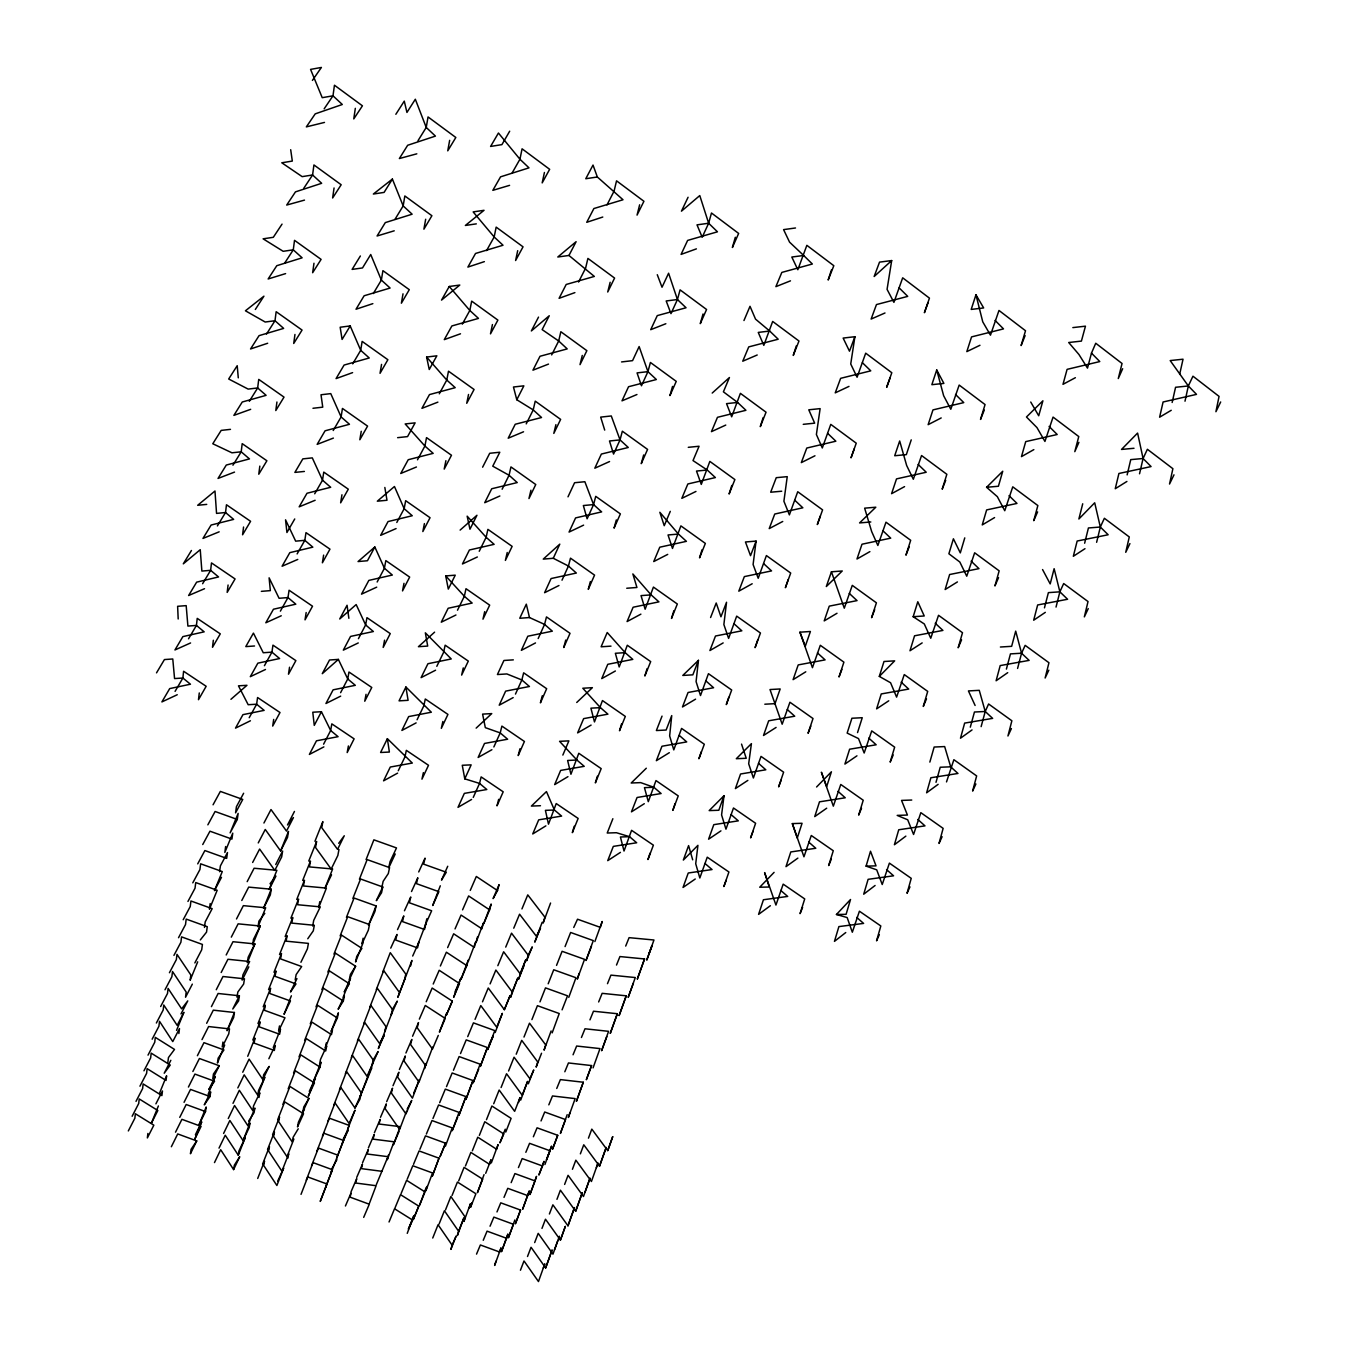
<?xml version="1.0" encoding="UTF-8"?>
<svg xmlns="http://www.w3.org/2000/svg" width="1349" height="1349" viewBox="0 0 1349 1349"><rect width="100%" height="100%" fill="white"/><g stroke="black" fill="none" stroke-linecap="round" stroke-linejoin="round"><path stroke-width="1.5" d="M698.445 660.352L692.846 674.837L682.796 675.444L698.445 660.352L696.084 681.599L700.502 695.544L708.444 673.691L731.681 690.014L726.302 704.6L728.78 697.281M147.884 1133.464L147.361 1137.932L153.837 1125.184L135.355 1113.734L134.866 1118.22L128.324 1130.934M199.281 692.948L198.488 699.693L206.161 686.287L183.599 671.262L182.874 678.024L175.083 691.362M213.344 640.252L212.501 647.301L220.275 633.861L197.224 618.365L196.431 625.43L188.523 638.802M167.866 1062.371L168.456 1057.549L174.51 1049.421L155.304 1037.364L154.747 1042.221L148.019 1055.137M228.082 585.011L227.172 592.396L235.063 578.94L211.489 562.921L210.629 570.323L202.62 583.729M178.861 1033.519L179.484 1028.596L172.773 1041.597L159.502 1021.311L158.929 1026.252L152.15 1039.202M243.562 527.021L242.584 534.777L250.577 521.304L226.463 504.762L225.536 512.519L217.408 525.925M756.081 541.101L750.533 555.67L745.457 541.978L756.081 541.101L753.096 564.506L758.205 578.266L766.401 555.569L790.699 573.055L785.388 587.709L788.204 579.632M724.025 795.691L718.815 810.26L709.186 810.597L724.025 795.691L721.58 814.931L725.964 829.18L733.485 808L755.609 823.278L750.6 837.898L753.046 831.321M259.834 466.096L258.772 474.224L266.883 460.768L242.196 443.652L241.201 451.797L232.955 465.203M204.475 927.438L205.2 921.907L212.164 908.653L190.934 900.997L190.243 906.545L183.194 919.748M210.174 903.577L209.432 909.209L217.172 890.289L195.74 882.566L195.032 888.215L187.949 901.452M276.933 402.002L275.803 410.551L284.015 397.112L258.738 379.389L257.659 387.956L249.295 401.344M219.6 871.724L220.393 865.889L227.475 852.551L226.666 858.386L204.879 850.561L197.713 863.866M294.959 334.468L293.728 343.472L302.058 330.067L276.157 311.703L274.994 320.725L266.512 334.063M225.637 846.531L224.828 852.467L232.753 833.159L231.927 839.095L209.955 831.203L202.738 844.541M313.98 263.24L312.648 272.717L321.096 259.379L294.52 240.341L293.273 249.835L284.673 263.106M237.289 819.45L238.149 813.396L230.139 832.856L237.289 819.45L215.098 811.491L207.847 824.846M334.063 187.966L332.63 197.983L341.179 184.746L313.929 164.949L312.58 174.982L303.862 188.152M205.503 1111.576L206.178 1106.989L199.146 1124.493L205.503 1111.576L186.196 1104.511L179.754 1117.377M210.006 1096.535L210.68 1091.881L204.289 1104.848L210.006 1096.535L190.529 1089.419L184.054 1102.335M355.327 108.325L353.775 118.914L362.426 105.812L334.451 85.223L332.984 95.813L324.148 108.847M222.956 1042.035L222.231 1046.993L228.757 1033.874L229.499 1028.899L208.606 1026.555L201.996 1039.624M273.695 719.405L272.7 726.082L280.002 712.525L257.575 697.517L256.63 704.212L249.194 717.719M234.406 1012.492L233.63 1017.551L227.07 1030.703L234.406 1012.492L213.311 1010.165L206.667 1023.284M237.036 997.265L237.829 992.038L243.663 984.028L244.473 978.801L222.99 976.524L216.262 989.728M854.895 336.71L849.482 351.195L843.142 338.076L854.895 336.71L850.73 363.994L857.087 377.231L865.704 353.185L891.807 372.729L886.664 387.348L890.087 377.872M289.546 667.232L288.484 674.213L295.869 660.622L272.953 645.142L271.942 652.14L264.421 665.698M239.397 995.781L238.604 1000.924L232.787 1009.001L239.397 995.781L218.1 993.488L211.422 1006.641M306.172 612.53L305.026 619.849L312.513 606.207L289.074 590.238L287.978 597.573L280.373 611.148M323.625 555.114L322.394 562.786L329.965 549.144L305.987 532.636L304.823 540.325L297.117 553.916M271.233 889.21L270.323 894.91L263.51 908.315L271.233 889.21L248.688 887.119L241.791 900.491M891.689 260.559L874.152 276.511L879.531 262.128L891.689 260.559L887.069 289.361L893.915 302.361L902.683 277.827L929.444 298.146L924.402 312.715L928.061 302.682M341.955 494.779L340.639 502.84L348.295 489.181L323.76 472.099L322.512 480.177L314.705 493.785M233.613 1169.6L234.338 1165.199L239.734 1156.683L233.613 1169.6L220.68 1149.702L214.491 1162.585M238.284 1155.199L239.026 1150.731L245.181 1137.763L238.284 1155.199L225.232 1135.217L219.01 1148.134M361.245 431.292L359.829 439.757L367.569 426.115L342.444 408.443L341.112 416.925L333.22 430.516M381.565 364.399L380.047 373.319L387.871 359.711L362.139 341.398L360.706 350.318L352.713 363.859M257.76 1095.203L258.57 1090.43L264.859 1077.295L257.76 1095.203L244.186 1074.833L237.829 1087.918M259.008 1097.496L259.817 1092.791L253.561 1105.893L252.769 1110.581L239.329 1090.296L233.006 1103.347M262.836 1079.571L263.679 1074.731L269.142 1066.401L262.836 1079.571L249.11 1059.117L242.736 1072.236M403.014 293.829L401.378 303.221L409.287 289.681L382.914 270.66L381.362 280.086L373.285 293.559M279.479 1025.948L278.585 1031.041L284.976 1017.753L264.438 1010.3L265.281 1005.19L257.963 1023.554M425.677 219.246L423.906 229.178L431.899 215.722L404.835 195.959L403.166 205.908L395.004 219.297M295.178 979.947L296.139 974.585L301.67 966.542L280.575 958.903L281.486 953.524L273.982 972.275M449.655 140.33L447.75 150.835L455.827 137.48L428.038 116.941L426.233 127.447L417.988 140.718M312.681 926.038L313.71 920.389L320.303 906.865L297.573 904.724L298.567 899.041L290.895 918.18M319.797 901.655L318.735 907.405L326.407 888.097L303.458 885.989L304.469 880.206L296.746 899.496M348.396 745.963L347.182 752.573L354.113 738.847L331.82 723.873L330.657 730.517L323.608 744.176M366.051 694.313L364.753 701.227L371.768 687.467L348.969 672.021L347.738 678.969L340.606 692.678M338.97 849.499L337.84 855.485L331.18 869.093L315.548 847.492L316.61 841.489L308.769 861.05M384.566 640.168L383.183 647.419L390.249 633.608L366.962 617.657L365.63 624.924L358.429 638.684M287.877 1158.167L288.737 1153.715L281.907 1171.202L268.636 1151.119L269.446 1146.65L262.583 1164.12M403.992 583.324L402.525 590.913L409.658 577.085L385.831 560.611L384.414 568.233L377.147 582.009M424.412 523.581L422.844 531.557L430.044 517.712L405.661 500.681L404.16 508.674L396.808 522.468M319.528 1064.344L320.522 1059.37L326.694 1046.015L325.699 1050.989L306.223 1038.578L299.023 1056.874M320.017 1067.093L320.995 1062.186L313.879 1080.38L320.017 1067.093L300.709 1054.8L293.559 1072.978M326.289 1042.962L325.278 1048.004L332.495 1029.557L331.466 1034.632L311.838 1022.07L304.604 1040.501M445.895 460.7L444.209 469.098L451.477 455.254L426.52 437.616L424.901 446.03L417.499 459.807M337.351 1017.972L338.397 1012.829L331.129 1031.395L337.351 1017.972L317.555 1005.275L310.27 1023.824M343.32 1001.042L344.4 995.798L338.144 1009.271L343.32 1001.042L323.372 988.193L316.02 1006.877M468.541 394.464L466.737 403.3L474.072 389.49L448.492 371.194L446.772 380.047L439.285 393.807M363.134 938.179L361.987 943.794L368.328 930.186L369.508 924.571L347.705 916.713L340.133 935.919M492.436 324.553L490.496 333.877L497.882 320.101L471.678 301.131L469.823 310.472L462.269 324.165M376.067 905.938L374.87 911.654L368.496 925.313L376.067 905.938L354.062 898.029L346.44 917.371M381.885 887.288L383.133 881.352L388.31 873.562L389.574 867.626L367.147 859.6L359.407 879.228M382.762 886.967L381.531 892.785L376.337 900.66L382.762 886.967L360.554 878.992L352.865 898.468M517.696 250.678L515.605 260.526L523.041 246.833L496.162 227.121L494.172 236.969L486.567 250.594M325.615 1187.238L332.377 1169.701L313.035 1162.619L306.257 1180.139M544.423 172.487L542.18 182.891L549.65 169.316L522.08 148.812L519.938 159.233L512.266 172.739M423.384 772.623L421.95 779.166L428.51 765.288L406.336 750.348L404.953 756.907L398.275 770.734M1184.995 401.209L1188.334 385.966L1192.954 376.202L1219.058 396.387L1215.921 411.715L1220.676 401.968M442.86 721.496L441.325 728.359L447.935 714.414L425.289 699.001L423.822 705.881L417.077 719.759M371.886 1067.784L359.879 1097.142L372.998 1062.827M372.088 1065.019L373.218 1059.994L378.074 1051.545L367.029 1076.283L352.477 1055.39L345.378 1073.737M1172.146 402.491L1175.569 387.281L1188.334 385.966L1196.512 394.38L1163.091 401.985L1159.617 417.195L1171.236 410.298M1179.633 374.398L1183.039 359.205L1170.19 360.571L1188.334 385.966M463.263 667.907L461.645 675.09L468.305 661.094L445.153 645.193L443.585 652.393L436.806 666.322M392.424 1009.406L391.21 1014.684L397.264 1001.093L392.424 1009.406L377.231 988.126L369.913 1006.978M391.952 1012.998L384.718 1031.766L385.915 1026.572L370.874 1005.376L363.623 1024.11M484.696 611.637L482.976 619.174L489.67 605.145L465.995 588.704L464.343 596.258L457.496 610.22M405.138 978.295L397.82 997.316L411.917 960.454L410.636 965.935M404.548 979.627L405.813 974.147L390.266 952.664L382.863 971.786M1139.534 473.786L1143.075 458.508L1147.392 449.284L1172.888 468.693L1169.532 484.038L1173.984 474.831M507.224 552.5L505.386 560.408L512.131 546.362L487.9 529.364L486.129 537.29L479.232 551.269M426.84 918.787L425.475 924.554L431.646 910.777L409.438 902.801L410.754 897.001L404.464 910.76M530.933 490.243L528.96 498.557L535.755 484.527L510.951 466.923L509.062 475.253L502.132 489.232M1127.14 474.882L1130.749 459.621L1143.075 458.508L1151.085 466.569L1118.911 473.482L1115.252 488.726L1126.904 481.458M363.69 1217.371L369.289 1204.219L350.116 1197.17L351.094 1192.853L345.428 1205.989M555.906 424.648L553.815 433.417L560.628 419.387L535.233 401.142L533.209 409.911L526.228 423.873M582.279 355.428L580.019 364.652L586.866 350.673L560.847 331.736L558.688 340.993L551.674 354.905M388.36 1155.149L387.247 1159.735L394.043 1141.794L373.1 1139.146L374.179 1134.543L368.412 1147.864M1096.619 542.298L1100.329 527.021L1104.376 518.286L1129.282 536.953L1125.741 552.314L1129.922 543.596M610.153 282.261L607.724 292.008L614.588 278.079L587.911 258.418L585.601 268.181L578.552 282.042M1084.647 543.225L1088.424 527.965L1100.329 527.021L1108.17 534.76L1077.16 541.033L1073.332 556.277L1084.984 548.689M406.521 1111.272L399.624 1129.45L385.173 1108.676L386.303 1103.904L380.502 1117.309M639.645 204.795L637.048 215.115L643.928 201.288L616.544 180.833L614.065 191.17L606.999 204.913M424.766 1068.492L426.031 1063.501L418.999 1082.067L404.076 1060.989L405.29 1055.98L399.405 1069.504M1056.031 607.084L1059.876 591.823L1063.687 583.544L1088.019 601.553L1084.343 616.881L1088.255 608.618M1082.724 503.784L1078.88 518.994L1094.697 502.772L1100.329 527.021M498.658 799.367L497.005 805.859L503.194 791.812L481.138 776.906L479.553 783.415L473.246 797.411M519.955 748.796L518.201 755.575L524.424 741.478L501.895 726.099L500.209 732.912L493.852 746.958M1044.463 607.859L1048.392 592.633L1059.876 591.823L1067.582 599.26L1037.651 604.976L1033.688 620.203L1045.323 612.345M466.821 965.631L468.272 960.1L460.936 979.458L466.821 965.631L446.367 952.209L440.364 966.002M468.373 961.247L475.759 941.754L474.292 947.386L453.652 933.812L447.632 947.622M477.462 936.965L475.961 942.698L483.397 923.07L481.88 928.803L461.071 915.06L455.035 928.921M542.281 695.764L540.426 702.863L546.665 688.698L523.648 672.831L521.861 679.963L515.47 694.077M1017.584 668.446L1021.564 653.22L1025.156 645.362L1048.949 662.73L1045.121 678.024L1048.814 670.183M583.611 525.132L569.059 532.079L575.585 517.915L601.637 511.895L593.577 504.593L583.358 505.538L587.119 518.792L593.577 504.593L595.735 496.348L620.371 513.902L614.065 528.15L616.324 519.921M489.62 909.867L491.171 904.015L483.684 923.795L489.62 909.867L468.626 895.955L462.572 909.85M497.511 890.576L499.096 884.624L493.127 898.603L497.511 890.576L476.332 876.479L470.261 890.407M565.737 640.067L563.747 647.52L570.02 633.322L546.48 616.915L544.574 624.402L538.167 638.549M1122.672 368.715L1118.27 378.563L1122.048 363.488L1095.742 343.253L1091.476 353.118L1087.496 368.108L1078.93 354.483L1068.712 342.511L1081.409 341.095L1085.456 326.171L1072.843 327.605M609.563 461.543L594.825 468.204L601.367 454.057L628.28 447.48L620.034 439.892L609.495 440.988L613.559 454.073L620.034 439.892L622.344 431.208L647.571 449.402L641.264 463.651L643.658 454.967M1006.405 669.087L1010.452 653.894L1021.564 653.22L1029.118 660.386L1000.199 665.58L996.118 680.756L1007.72 672.662M427.06 1186.361L425.862 1190.847L432.54 1172.972L412.794 1165.755L407.246 1179.11M590.373 581.537L588.265 589.361L594.555 575.129L570.492 558.166L568.452 566.024L562.01 580.188M636.947 394.515L622.007 400.838L628.55 386.725L656.373 379.524L647.942 371.649L637.065 372.897L641.466 385.78L647.942 371.649L650.42 362.476L676.254 381.379L669.947 395.577L672.527 386.438M981.128 726.639L985.225 711.479L988.598 703.993L1011.868 720.771L1007.939 735.998L1011.413 728.561M438.998 1158.201L432.27 1176.193L438.998 1158.201L419.084 1150.933L413.502 1164.339M445.558 1143.193L440.061 1156.666L445.558 1143.193L425.475 1135.858L419.893 1149.314M445.423 1146.161L452.235 1127.916L431.984 1120.547L426.368 1134.037M665.85 323.726L650.724 329.679L657.267 315.615L686.068 307.757L677.434 299.545L666.187 300.962L670.976 313.626L677.434 299.545L680.081 289.866L706.572 309.494L700.283 323.642L703.031 313.98M970.302 727.162L974.45 712.019L985.225 711.479L992.628 718.376L964.653 723.098L960.488 738.207L972.039 729.927M1078.913 442.354L1074.799 451.662L1078.762 436.553L1053.063 417.094L1044.935 441.443L1036.976 427.599L1026.471 416.993L1042.912 400.788L1038.713 415.762L1030.737 402.036M696.404 248.874L681.093 254.388L687.636 240.409L717.466 231.809L708.647 223.243L697.011 224.861L702.188 237.239L708.647 223.243L711.479 213.007L738.645 233.428L732.389 247.491L735.323 237.272M946.509 781.914L953.878 759.706L976.642 775.928L972.612 791.07L975.883 783.988M487.394 1047.532L480.345 1066.418L487.394 1047.532L466.231 1039.877L460.515 1053.586M545.873 825.858L532.737 833.952L538.706 819.838L561.606 816.094L554.405 810.007L545.418 810.344L548.487 824.172L556.226 803.566L578.148 818.438L572.347 832.653L574.219 826.229M936.004 782.319L940.236 767.244L950.691 766.822L957.959 773.466L930.877 777.749L926.611 792.807L938.128 784.342M942.108 836.7L939.022 843.445L943.136 828.37L920.844 812.671L913.577 834.475L907.708 819.787L897.186 815.403L907.422 815.049L901.554 800.412L911.739 800.041M567.963 776.653L554.658 784.612L560.644 770.414L584.218 766.333L576.883 760.027L567.625 760.465L570.931 774.259L578.788 753.282L601.182 768.626L595.364 782.909L597.354 776.198M512.165 991.869L510.597 997.349L517.831 977.924L512.165 991.869L495.876 970.032L490.092 983.91M929.849 762.101L934.149 747.042L944.654 746.57L950.691 766.822M1037.6 511.878L1033.756 520.68L1037.853 505.555L1012.762 486.837L1004.752 510.715L997.349 496.668L986.591 487.293L1002.745 471.239L998.412 486.247L986.591 487.293M528.201 955.193L526.565 960.876L532.248 946.88L528.201 955.193L511.524 933.154L505.723 947.116M591.098 725.087L577.625 732.878L583.645 718.629L607.91 714.161L600.423 707.635L590.913 708.158L594.471 721.934L602.463 700.569L625.329 716.42L619.511 730.753L621.619 723.722M550.577 903.037L543.141 923.02L544.861 917.118L527.763 894.876L521.945 908.922M909.968 886.866L907.034 893.308L911.233 878.334L889.396 863.124L882.229 884.522L876.715 869.835L866.092 866.125L870.51 851.236L876.024 865.873L866.092 866.125M452.117 1245.144L450.886 1249.393L456.114 1236.072L452.117 1245.144L438.054 1224.74L432.742 1238.028M615.38 670.993L601.755 678.598L607.775 664.298L632.782 659.391L625.143 652.646L615.363 653.287L619.174 666.979L627.302 645.244L650.69 661.617L644.856 676.001L647.098 668.615M998.547 577.625L994.938 585.955L999.154 570.846L974.653 552.803L966.744 576.208L959.83 562.027L948.887 553.764L953.406 538.791L960.303 552.888L964.771 537.88M458.609 1231.249L457.345 1235.566L463.871 1217.877L458.609 1231.249L444.411 1210.744L439.066 1224.083M469.199 1208.08L470.481 1203.696L463.921 1221.503L465.22 1217.135L450.87 1196.512L445.507 1209.918M640.893 614.149L627.083 621.569L633.119 607.235L658.919 601.856L651.112 594.875L641.028 595.617L645.142 609.242L653.422 587.085L677.333 604.015L671.498 618.449L673.876 610.692M471.931 1202.768L470.616 1207.22L475.893 1193.747L457.429 1182.061L452.05 1195.501M879.329 934.688L876.563 940.843L880.813 925.97L859.414 911.216L852.332 932.226L847.155 917.556L836.447 914.487L850.528 899.496L846.093 914.318L836.447 914.487M667.721 554.388L653.742 561.555L659.779 547.205L686.405 541.337L678.446 534.069L668.042 534.963L672.476 548.453L680.891 525.891L705.358 543.411L699.541 557.862L702.07 549.717M961.567 639.864L958.178 647.79L962.495 632.715L938.533 615.296L930.759 638.246L924.301 623.963L913.172 616.712L917.792 601.755L924.234 615.97L913.172 616.712M505.757 1132.081L511.102 1118.372L491.913 1106.028L486.466 1119.704M695.966 491.441L681.835 498.337L687.855 483.971L715.375 477.563L707.23 470.025L696.506 471.054L701.278 484.409L709.844 461.409L734.885 479.569L729.101 494.021L731.799 485.438M518.522 1102.504L520.006 1097.597L514.644 1111.357L499.164 1090.026L493.7 1103.752M926.493 698.9L923.289 706.438L927.707 691.396L904.268 674.584L896.596 697.113L890.576 682.746L879.312 676.405L884 661.499L894.657 660.858L879.312 676.405M725.762 425.07L711.463 431.646L717.466 417.313L745.93 410.298L737.616 402.44L726.538 403.638L731.681 416.807L740.399 393.352L766.047 412.204L760.296 426.638L763.163 417.583M757.211 354.989L742.759 361.195L748.746 346.895L778.204 339.223L769.706 331.045L758.256 332.41L763.804 345.361L772.673 321.45L798.979 341.027L793.263 355.428L796.332 345.85M1025.122 335.614L1021.109 345.563L1025.51 330.741L998.985 310.455L990.47 335.159L982.763 321.855L975.951 294.79L971.196 309.427L983.657 307.943L975.951 294.79M893.19 754.968L890.171 762.134L894.657 747.161L871.724 730.905L864.169 753.012L858.52 738.594L847.155 733.097L851.91 718.241L862.247 717.719L857.542 732.591M568.772 997.366L575.956 977.738L553.731 969.762L548.183 983.792M790.48 280.845L775.894 286.646L781.83 272.414L812.368 264.016L803.667 255.484L791.812 257.035L797.832 269.716L806.854 245.333L833.817 265.702L828.168 280.019L831.456 269.901M579.092 973.472L577.305 979.121L584.539 959.341L562.095 951.298L556.547 965.378M861.505 808.287L858.672 815.116L863.225 800.227L840.781 784.477L833.328 806.162L821.389 772.201L826.667 786.602L831.422 771.78L816.583 786.99M594.875 941.551L602.21 921.502L600.339 927.37L577.524 919.209L573.747 927.471M620.422 852.383L607.741 860.645L613.323 846.379L636.677 842.771L629.561 836.7L620.422 836.987L624.014 851.034L631.585 830.326L653.388 845.165L647.958 859.549L650.049 853.192M495.96 1261.248L494.628 1265.446L501.019 1247.825L499.686 1252.041L480.379 1244.975L476.534 1254.115M984.281 410.045L980.521 419.438L985.057 404.565L959.173 385.072L950.792 409.27L943.642 395.729L936.729 369.98L931.855 384.684L943.878 383.403L936.729 369.98M506.533 1238.281L507.899 1233.998L501.457 1251.737L506.533 1238.281L487.073 1231.148L483.246 1240.287M644.299 803.7L631.467 811.845L637.065 797.495L661.111 793.532L653.843 787.26L644.451 787.647L648.296 801.66L655.985 780.582L678.243 795.893L672.831 810.361L675.04 803.7M831.355 859.043L828.674 865.552L833.277 850.747L811.289 835.503L803.953 856.8L792.335 823.598L802.065 823.278L797.259 838.016L792.335 823.598M662.039 716.117L656.373 730.534L666.119 730.045L671.735 715.594L669.644 735.913L673.775 749.892L681.582 728.426L704.313 744.243L698.917 758.762L701.261 751.798M802.604 907.422L800.075 913.644L804.712 898.923L783.179 884.151L775.945 905.061L764.613 872.601L769.25 887.018L759.74 887.22L774.09 872.365M535.047 1180.931L536.531 1176.362L529.938 1194.573L535.047 1180.931L514.93 1173.579L511.153 1182.635M542.483 1165.974L544.001 1161.337L538.875 1175.046L542.483 1165.974L522.181 1158.589L518.438 1167.593M945.716 480.311L942.192 489.198L946.846 474.308L921.569 455.54L913.324 479.266L906.663 465.523L899.682 440.988L894.707 455.743L906.326 454.63L911.233 439.858M570.003 1112.52L568.351 1117.478L575.163 1098.609L552.483 1095.961L548.824 1104.848M710.586 617.522L716.218 603.003L720.939 616.797L726.538 602.261L723.873 624.536L728.612 638.397L736.689 616.139L760.448 633.018L755.086 647.655L757.733 639.966M909.243 546.75L905.938 555.181L910.676 540.291L885.989 522.198L877.862 545.468L871.673 531.573L864.642 508.168L875.805 507.207L859.583 522.923L870.813 521.979M583.291 1082.235L576.445 1101.239L583.291 1082.235L560.391 1079.605L556.749 1088.458M591.57 1065.575L586.393 1079.571L591.57 1065.575L568.452 1062.961L564.826 1071.764M593.071 1067.868L600.001 1048.595L576.647 1046.031L573.055 1054.783M874.692 609.681L871.589 617.69L876.412 602.818L852.281 585.365L844.289 608.197L831.439 571.807L842.248 570.981L826.313 586.545L831.439 571.807M781.712 491.221L770.684 492.216L776.265 477.681L787.243 476.652L783.904 501.238L789.384 514.88L797.731 491.744L822.586 509.871L817.325 524.542L820.327 516.026M841.928 669.374L839.011 676.979L843.901 662.157L820.31 645.294L812.435 667.688L799.94 632.192L810.412 631.484L805.302 646.222L799.94 632.192M644.535 958.954L637.369 978.936L644.535 958.954L619.933 956.559L616.51 965.041M803.245 424.328L814.661 423.164L808.776 409.809L820.125 408.629L816.398 434.513L822.3 447.969L830.782 424.379L856.244 443.18L851.034 457.851L854.237 448.863M810.816 726.066L808.068 733.3L813.009 718.528L789.924 702.239L782.167 724.211L770.009 689.541L780.177 688.968L775.017 703.655L764.816 704.212M543.343 1268.06L544.794 1263.878L538.47 1281.55L524.002 1260.961L520.444 1270.235M781.223 779.992L778.626 786.889L783.617 772.168L761.021 756.401L753.383 777.985L748.678 763.753L751.427 743.636L736.318 758.711L746.233 758.273L741.545 744.108M560.408 1240.085L565.315 1226.443L560.408 1240.085L545.485 1219.192L541.978 1228.399M567.98 1225.803L574.455 1207.642L567.98 1225.803L552.888 1204.809L549.397 1213.999M607.758 1150.63L612.699 1136.701L607.758 1150.63L591.806 1129.113L588.451 1138.168M575.669 1211.267L582.178 1192.988L575.669 1211.267L560.408 1190.172L556.952 1199.345M596.359 1167.627L598.029 1162.939L591.435 1181.471L575.838 1160.157L572.431 1169.279M599.529 1166.194L606.156 1147.527L599.529 1166.194L583.763 1144.778L580.374 1153.85M545.654 1267.959L552.028 1250.169L545.654 1267.959L531.051 1247.269L527.51 1256.509M585.112 1191.909L590.036 1178.099L583.476 1196.496L568.064 1175.299L564.624 1184.439M617.336 1013.723L610.304 1033.283L617.336 1013.723L593.476 1011.227L589.951 1019.878M626.24 995.815L619.157 1015.493L626.24 995.815L602.143 993.336L598.652 1001.953M559.38 1236.224L552.972 1254.132L538.2 1233.34L534.676 1242.581M544.912 1164.524L551.589 1146.06L546.446 1159.82L550.038 1150.781L529.567 1143.328L525.84 1152.316M567.17 1114.696L560.391 1133.43L565.551 1119.586L544.709 1112.014L541.033 1120.935M551.117 1030.956L544.069 1050.163L545.704 1044.902L529.499 1023.166L523.985 1037.061M554.473 1249.832L557.862 1240.54M484.038 1174.642L477.411 1192.685L482.706 1179.178L464.09 1167.357L458.711 1180.847M491.34 1162.905L498.068 1144.61L496.668 1149.281L477.765 1137.207L472.352 1150.798M520.68 1100.177L527.577 1081.375L522.198 1095.186L506.549 1073.753L501.086 1087.53M606.797 1036.639L601.603 1050.736L608.584 1031.327L584.994 1028.781L581.436 1037.499M726.184 880.256L723.873 886.546L728.915 871.994L707.247 857.188L699.827 877.997L695.713 863.748L697.922 845.334L683.336 860.072L688.597 845.604L692.695 859.819M542.163 922.294L534.777 942.142L540.477 928.095L536.447 936.341L519.567 914.2L513.75 928.196M407.246 1233.357L413.789 1215.837L408.376 1229.091L412.659 1220.12L394.532 1208.771L389.035 1221.992M426.183 1187.491L419.556 1205.247L425.002 1191.909L406.605 1180.324L401.075 1193.629M465.945 1096.602L459.031 1115.083L465.945 1096.602L445.322 1089.115L439.673 1102.689M472.959 1080.532L466.012 1099.148L472.959 1080.532L452.168 1072.978L446.502 1086.62M557.727 1135.318L552.584 1149.112L557.727 1135.318L537.071 1127.815L533.361 1136.769M520.545 1210.07L515.453 1223.627L520.545 1210.07L500.766 1202.836L496.972 1211.942M514.88 1219.934L508.404 1237.809L513.48 1224.302L493.869 1217.118L490.041 1226.224M648.751 954.316L651.955 945.834L646.744 960.134L653.961 940L629.089 937.656L625.7 946.071M633.389 983.168L628.179 997.383L635.295 977.553L610.945 975.125L607.488 983.674M418.375 943.255L425.846 923.829L424.513 929.495L402.525 921.603L403.789 915.904L397.533 929.613M440.297 885.804L432.709 905.516L438.897 891.689L416.487 883.662L417.819 877.761L411.529 891.537M385.527 1029.894L378.344 1048.527L384.347 1035.02L379.507 1043.435L364.635 1022.34L357.434 1040.939M332.377 1169.701L320.236 1201.419L326.947 1183.984L307.757 1176.952L301.029 1194.354M591.469 946.357L586.006 960.505L593.29 940.607L570.644 932.479L565.062 946.593M351.347 1057.481L358.514 1039L373.218 1059.994M339.493 1089.705L346.558 1071.477L360.959 1092.285M333.726 1105.421L340.741 1087.311L354.972 1108.018L359.829 1099.435L360.908 1094.663L354.972 1108.018M328.043 1120.867L335.007 1102.875L349.104 1123.481L355.006 1110.16L348.076 1128.169M322.462 1136.043L329.375 1118.186L349.206 1125.42L331.095 1172.837L332.056 1168.369L336.913 1159.668M316.964 1150.984L323.844 1133.244L343.506 1140.428L336.66 1158.201M311.568 1165.688L318.398 1148.05L337.891 1155.182M552.163 1032.879L559.245 1013.537L537.425 1005.679L531.911 1019.625M376.32 989.542L383.689 970.555L399.051 991.937M528.336 1083.803L533.732 1069.959L529.887 1078.728L514.07 1057.194L508.573 1071.005M541.539 1053.249L536.143 1067.126L537.728 1061.967L521.709 1040.332L516.212 1054.193M363.05 942.85L355.58 961.955L356.726 956.441L361.903 948.381L341.466 935.076L333.945 954.148M343.135 997.299L350.504 978.463L344.231 991.97L349.408 983.792L329.291 970.808L321.888 989.61M505.251 1129.197L499.923 1142.873L503.818 1133.953L484.78 1121.761L479.35 1135.386M288.18 1088.812L295.279 1070.752L314.435 1082.91L308.331 1096.164L315.396 1078.087L309.275 1091.358M282.885 1104.376L289.934 1086.434L308.938 1098.457L302.867 1111.677L303.795 1106.939L308.938 1098.457M277.692 1119.687L284.69 1101.863L303.542 1113.751L297.505 1126.921L298.399 1122.267L304.452 1109.08M272.565 1134.745L279.513 1117.039L278.67 1121.643L292.21 1141.928L293.104 1137.342L298.23 1128.793M267.54 1149.55L274.437 1131.963L273.611 1136.499L287.017 1156.683L293.88 1139.079M257.71 1178.453L264.522 1161.101L263.73 1165.485L276.882 1185.484L283.661 1168.116L277.709 1181.117M485.691 1173.326L491.002 1159.752L489.62 1164.356L470.868 1152.417L465.472 1165.958M366.085 859.6L373.875 839.837L396.505 847.931L390.046 861.691L388.765 867.727L395.223 853.984M327.874 972.039L335.328 953.102L355.596 966.238L349.307 979.779L350.42 974.366L355.596 966.238M291.367 995.798L284.032 1014.313L290.44 1000.975L269.716 993.471L270.593 988.261L263.207 1006.759M273.257 1047.499L280.491 1029.236L279.614 1034.245L259.244 1026.842L260.07 1021.817L252.803 1040.062M243.039 1140.563L249.987 1123.009L249.211 1127.562L243.039 1140.563L229.853 1120.479L223.597 1133.447M612.868 818.725L607.219 833.024L616.426 832.721L629.561 836.7M247.727 1056.284L254.944 1038.157L254.135 1043.114L274.336 1050.466L275.196 1045.526L268.856 1058.746M314.941 841.287L322.849 821.592L321.753 827.696L337.57 849.398L344.265 835.756L338.7 843.31M302.699 880.442L310.472 861.033L309.444 866.918L332.63 868.975L324.89 888.418L331.534 874.843M285.162 936.543L292.767 917.522L291.806 923.104L314.317 925.296L313.288 930.844L307.757 938.769M279.53 954.569L287.067 935.683L286.14 941.164L308.415 943.389L307.42 948.853L300.911 962.292M268.552 989.66L275.989 971.044L275.095 976.339L296.004 983.91L290.49 992.004L296.949 978.632M224.676 1045.053L217.459 1063.012L218.167 1058.139L223.951 1049.944L203.969 1042.659L197.392 1055.711M208.151 1094.258L215.267 1076.536L208.842 1089.537L214.575 1081.257L194.93 1074.091L188.422 1087.058M280.592 850.949L288.484 831.422L287.506 837.442L280.592 850.949L265.264 829.466L258.249 842.923M260.239 926.004L252.634 944.84L253.494 939.359L260.239 926.004L238.132 923.846L231.303 937.133M254.894 943.912L247.339 962.63L248.182 957.234L254.894 943.912L232.989 941.72L226.194 954.974M158.389 1105.961L151.341 1123.312L157.833 1110.514L139.217 1098.946L138.711 1103.499L132.135 1116.264M524.188 965.328L518.505 979.29L525.79 959.729L520.107 973.691L503.632 951.77L497.832 965.682M197.679 961.837L190.158 980.251L190.833 974.99L176.989 954.35L176.348 959.628L169.434 972.73M176.55 1030.366L183.902 1012.323L177.174 1025.375L163.769 1005.005L163.178 1010.013L156.366 1023.014M159.469 1093.348L166.618 1075.777L166.045 1080.465L147.125 1068.661L146.603 1073.366L139.942 1086.198M418.78 1206.124L413.35 1219.412L418.78 1206.124L400.518 1194.658L395.004 1207.928M457.716 1117.191L452.168 1130.749L459.031 1112.385L438.594 1104.966L432.962 1118.506M495.201 1032.508L502.334 1013.352L496.702 1027.213L480.784 1005.578L475.05 1019.389M504.357 1009.693L510.006 995.798L504.357 1009.693L488.254 987.974L482.504 1001.818M453.449 1070.246L459.132 1056.571L480.109 1064.176L473.128 1082.927L478.71 1069.217M467.715 1036.639L473.432 1022.879L494.796 1030.602L487.714 1049.606L493.329 1035.813L489.181 1044.396M504.003 1197.406L507.78 1188.334L527.746 1195.619M670.284 511.355L664.231 525.705L659.846 512.283L678.446 534.069M562.853 755.069L568.873 740.871L559.582 741.326L576.883 760.027M446.586 1013.183L439.403 1032.137L445.237 1018.428L425.272 1005.477L419.337 1019.136M432.759 1047.009L425.677 1065.71L410.602 1044.531L411.833 1039.438L405.931 1053.013M452.303 1001.143L446.452 1014.886L452.303 1001.143L432.169 988.041L426.217 1001.751M413.654 1093.23L419.421 1079.689L412.423 1098.137L397.668 1077.16L398.849 1072.219L392.997 1085.726M399.085 1131.339L393.385 1144.728L400.231 1126.651L379.086 1124.037L380.199 1119.35L374.415 1132.722M743.957 320.539L750.01 306.307L755.541 319.14L769.706 331.045M369.441 1203.308L376.101 1185.72L355.714 1183.022L356.726 1178.621L351.027 1191.808M455.018 991.903L460.903 978.109L453.635 997.333L459.503 983.556L439.201 970.285L433.214 984.028M386.691 1101.644L392.525 1088.205L391.379 1093.044L405.965 1113.92L411.715 1100.447L407.162 1109.114M362.527 1162.754L368.277 1149.483L367.215 1154.019L387.972 1156.683L376.354 1184.574M356.726 1177.39L362.459 1164.17L361.414 1168.639L381.986 1171.32M412.575 1036.234L418.494 1022.609L417.229 1027.786L432.489 1049.067L438.29 1035.408M562.078 1009.845L567.524 995.815L545.502 987.89L539.971 1001.885M342.326 1143.311L348.177 1130.057L343.337 1138.691M412.693 956.036L418.814 942.31L417.515 947.892L395.729 940.051L396.977 934.452L390.738 948.128M447.733 866.26L441.511 880.121L446.3 872.247L423.67 864.153L425.036 858.133L418.713 871.96M464.781 778.845L471.155 764.866L462.269 765.271L464.781 778.845L479.553 783.415L486.82 789.519L464.343 793.381L458.002 807.343L471.594 799.451M553.275 558.284L559.801 544.136L543.259 559.11L553.275 558.284L568.452 566.024L576.343 573.038L551.083 578.552L544.608 592.7L558.958 585.517M567.996 496.837L574.59 482.723L584.859 481.728L593.577 504.593M688.074 197.258L681.447 211.169L699.777 195.571L708.647 223.243M228.268 1118.523L234.557 1105.522L247.862 1125.69L254.86 1108.035L254.067 1112.655L248.638 1121.086M196.735 1140.917L190.445 1153.749L191.069 1149.314L196.735 1140.917L177.731 1133.936L171.357 1146.734M387.382 738.696L380.587 752.489L389.372 752.051L387.382 738.696L412.305 763.045L390.283 767.041L383.571 780.835L397.601 773.129M195.403 1134.728L201.743 1121.845L194.762 1139.231L201.085 1126.364L181.93 1119.333L175.522 1132.182M405.914 687.012L399.051 700.856L408.089 700.316L405.914 687.012L431.326 712.221L408.663 716.589L401.901 730.433L416.133 722.879M219.229 1065.727L212.771 1078.778L213.462 1073.973L219.229 1065.727L199.416 1058.51L192.873 1071.511M248.806 966.828L242.145 980.099L242.955 974.787L249.632 961.517L227.947 959.274L221.185 972.511M516.785 399.742L523.867 385.831L513.463 387.011L516.785 399.742L533.209 409.911L541.556 417.515L515.234 424.26L508.202 438.206L523.547 431.781M482.622 467.192L489.704 453.281L499.804 452.235L492.756 466.181L509.062 475.253L517.223 482.571L491.727 488.76L484.729 502.705L499.855 495.994M275.736 864.524L282.632 851.05L281.671 856.952L274.791 870.425L259.632 849.044L252.651 862.466M155.911 1103.836L162.47 1090.987L161.897 1095.607L143.146 1083.921L142.623 1088.559L136.013 1101.357M294.453 811.44L287.506 824.981L293.441 817.561L286.511 831.102L270.997 809.535L263.932 823.025M170.834 1060.314L164.207 1073.231L170.244 1065.069L151.189 1053.131L150.65 1057.92L143.955 1070.802M236.497 918.973L243.36 905.651L265.686 907.776L258.03 926.746L258.907 921.148L264.792 913.374M247.171 881.656L254.101 868.25L276.882 870.307L269.109 889.547L275.938 876.108L270.019 883.747M181.002 1013.942L187.764 1000.874L181.643 1008.867L168.102 988.412L167.495 993.505L160.649 1006.539M568.958 255.467L576.107 241.69L557.795 257.001L568.958 255.467L594.336 276.427L566.192 284.47L559.093 298.314L574.893 292.615M192.334 984.129L185.538 997.248L186.196 992.071L172.503 971.516L171.879 976.71L165 989.778M538.521 317.099L531.354 330.943L549.262 315.75L542.146 329.611L558.688 340.993L567.221 348.902L540.022 356.271L532.956 370.166L548.52 364.095M194.846 962.95L201.709 949.78L202.417 944.435L181.559 936.881L180.901 942.243L173.937 955.379M321.416 711.716L314.266 725.374L312.783 712.221L321.416 711.716L330.657 730.517L338.076 736.672L316.475 740.803L309.393 754.428L323.878 746.891M221.489 877.322L214.457 890.644L222.281 871.589L200.647 863.815L199.922 869.565L192.789 882.836M178.523 937.724L185.521 924.554L186.196 919.091L207.257 926.696L206.532 932.142L200.327 939.916M374.837 547.003L367.451 560.746L358.058 561.555L374.837 547.003L384.414 568.233L392.323 575.045L368.833 580.407L361.515 594.15L376.708 587.152M243.629 793.263L236.429 806.702L235.569 812.857L242.753 799.434L220.359 791.408L213.058 804.797M449.251 286.477L441.528 300.102L459.79 285.061L449.251 286.477L469.823 310.472L478.473 318.398L451.881 325.952L444.293 339.628L460.498 333.793M294.74 518.96L286.932 532.518L285.55 519.82L295.667 541.151L304.823 540.325L312.816 547.154L289.816 552.652L282.093 566.226L297.775 559.43M509.686 131.207L501.912 144.63L490.598 146.434L498.439 133.028L519.938 159.233L528.993 167.849L500.563 176.837L492.84 190.344L509.585 185.353M156.518 672.864L164.443 659.56L172.773 658.986L174.561 678.564L182.874 678.024L190.445 684.213L169.704 688.597L161.897 701.918L177.242 694.735M350.2 325.935L342.09 339.425L340.167 327.234L350.2 325.935L360.706 350.318L369.255 357.974L344.096 365.056L336.07 378.597L352.595 372.628M191.44 550.493L183.295 563.848L200.242 549.701L201.878 571.082L210.629 570.323L218.538 576.95L196.65 582.144L188.624 595.516L204.525 588.704M360.368 255.99L352.123 269.395L362.51 267.945L370.722 254.523L381.362 280.086L390.114 288.045L364.129 295.768L356.018 309.225L372.847 303.643M392.39 179.08L384.094 192.401L373.353 194.037L392.39 179.08L403.166 205.908L412.136 214.204L385.308 222.602L377.079 235.991L394.228 230.814M395.847 114.294L404.278 101.124L406.943 112.439L415.323 99.253L426.233 127.447L435.44 136.097L407.668 145.27L399.371 158.541L416.824 153.82M255.332 309.461L263.932 296.173L245.434 310.793L265.197 322.023L274.994 320.725L283.661 328.397L259.059 335.648L250.56 348.969L267.675 343.253M282.042 224.119L273.307 237.306L263.106 238.824L283.172 251.302L293.273 249.835L302.142 257.828L276.781 265.702L268.147 278.973L285.6 273.611M312.412 80.4L321.399 67.45L310.574 69.389L322.226 97.684L332.984 95.813L342.309 104.497L315.228 113.856L306.341 126.89L324.485 122.422M646.306 768.222L631.197 783.01L640.674 782.622L653.843 787.26M576.731 702.475L592.38 687.67L582.819 688.243L600.423 707.635M476.146 728.123L491.744 713.604L482.605 714.11L485.32 727.651L500.209 732.912L507.629 739.218L484.51 743.451L478.136 757.463L491.896 749.707M712.205 393.065L729.438 377.518L723.401 391.834L737.616 402.44M434.597 632.158L418.426 646.694L427.7 646.07L425.34 632.816L451.257 658.953L427.937 663.725L421.107 677.62L435.575 670.217M338.38 659.408L322.276 673.674L329.527 659.998L338.38 659.408L347.738 678.969L355.31 685.326L333.119 689.828L325.952 703.504L340.673 696.135M460.127 530.09L476.956 515.267L469.958 529.213L467.159 516.161L486.129 537.29L494.122 544.338L469.401 550.004L462.454 563.966L477.344 556.985M230.932 699.305L246.951 685.309L238.469 685.832L248.182 704.718L256.63 704.212L264.134 710.383L242.955 714.65L235.519 728.123L250.425 720.771M845.756 932.547L834.458 941.366L838.893 926.594L863.596 923.407L856.716 917.404M875.096 885.484L863.714 894.202L868.115 879.329L893.561 875.805L886.546 869.599M905.854 836.127L894.404 844.744L898.738 829.77L924.976 825.875L917.843 819.467M770.363 905.719L758.593 914.369L763.433 899.749L787.681 896.427L780.717 890.407M797.866 858.116L785.995 866.648L790.801 851.944L815.774 848.268L808.675 842.046M826.701 808.203L814.745 816.6L819.501 801.829L845.233 797.782L838.016 791.34M695.258 879.008L683.032 887.457L688.243 873.005L712.036 869.549L704.987 863.495M856.952 755.828L844.912 764.074L849.617 749.218L876.159 744.783L868.807 738.105M720.939 830.866L708.596 839.196L713.79 824.661L738.291 820.85L731.107 814.611M888.738 700.806L876.614 708.866L881.251 693.942L908.686 689.069L901.166 682.139M747.852 780.397L735.39 788.592L740.567 773.989L765.81 769.79L758.509 763.332M922.176 642.9L909.985 650.758L914.555 635.801L942.9 630.421L935.228 623.238M776.097 727.431L763.517 735.475L768.677 720.804L794.713 716.201L787.26 709.507M957.419 581.925L945.143 589.53L949.629 574.522L978.952 568.637L971.145 561.167M805.775 671.802L793.094 679.643L798.203 664.922L825.082 659.88L817.477 652.933M669.323 752.691L656.356 760.684L661.954 746.25L686.708 741.916L679.306 735.424M695.578 699.153L682.476 706.977L688.057 692.492L713.587 687.737L706.033 681.026M994.584 517.578L982.257 524.913L986.642 509.905L1016.994 503.43L1009.035 495.656M837.004 613.272L824.205 620.894L829.264 606.139L857.037 600.609L849.28 593.391M723.165 642.917L709.911 650.538L715.493 636.02L741.832 630.809L734.126 623.845M869.886 551.623L856.986 559.009L861.994 544.22L890.711 538.15L882.786 530.663M1033.84 449.622L1021.48 456.62L1025.729 441.612L1057.211 434.513L1049.084 426.419M752.186 583.763L738.797 591.166L744.344 576.613L771.544 570.897L763.669 563.663M513.176 697.602L499.214 705.19L505.639 691.126L529.432 686.489L521.861 679.963L506.87 673.944L497.427 674.534L503.919 660.47L513.328 659.863M904.572 486.618L891.588 493.683L896.512 478.895L926.24 472.251L918.146 464.444M1075.372 377.703L1062.995 384.33L1067.093 369.356L1099.789 361.566L1091.476 353.118M782.74 521.473L769.217 528.606L774.748 514.036L802.84 507.797L794.814 500.277M535.502 642.933L521.355 650.336L527.813 636.222L552.314 631.163L544.574 624.402L529.482 617.555L519.77 618.264L526.312 604.167L529.482 617.555M941.197 417.937L928.146 424.665L932.968 409.894L963.776 402.609L955.53 394.481M814.965 455.777L801.323 462.606L806.786 448.037L835.874 441.207L827.679 433.383M455.945 614.992L441.275 622.193L448.155 608.264L472.15 603.054L464.343 596.258L445.726 575.939L455.254 575.163L448.306 589.091L445.726 575.939M979.964 345.277L966.828 351.617L971.55 336.896L1003.521 328.886L995.09 320.421M358.261 642.95L343.32 650.134L350.555 636.424L373.369 631.517L365.63 624.924L356.17 604.571L339.729 618.972L347.064 605.263L348.868 618.297M265.483 669.492L250.307 676.675L257.844 663.168L279.597 658.531L271.942 652.14L263.257 652.747L253.427 633.103L245.788 646.609L254.523 645.986M848.993 386.387L835.233 392.863L840.646 378.327L870.779 370.84L862.399 362.696M281.25 615.768L265.82 622.783L273.459 609.225L295.802 604.183L287.978 597.573L279.074 598.282L269.109 577.827L270.34 590.626L261.352 591.351M190.58 642.95L174.948 649.965L182.874 636.61L204.171 631.838L196.431 625.43L187.899 626.071L186.179 605.634L177.63 606.308L178.186 618.989M396.083 528.572L380.654 535.334L388.04 521.574L412.238 515.74L404.16 508.674L394.448 486.517L377.332 501.187L386.994 500.26L384.836 487.461M884.995 312.985L871.134 319.055L876.462 304.57L907.725 296.375L899.142 287.877M416.453 466.99L400.754 473.482L408.224 459.722L433.164 453.365L424.901 446.03L405.189 423.957L415.104 422.861L407.567 436.604L397.618 437.666M315.143 500.277L299.174 506.836L306.999 493.262L330.674 487.276L322.512 480.177L312.293 457.884L302.834 458.879L294.891 472.403L304.385 471.442M219.162 531.826L202.974 538.42L211.119 525.031L233.63 519.382L225.536 512.519L216.548 513.396L214.98 491.019L197.679 505.285L206.734 504.391M437.885 402.137L421.95 408.325L429.471 394.599L455.22 387.669L446.772 380.047L426.621 357.063L436.84 355.816L429.252 369.508L426.621 357.063M333.388 438.088L317.15 444.361L325.075 430.803L349.475 424.294L341.112 416.925L330.758 393.621L321.011 394.768L322.748 407.162L312.968 408.275M234.524 472.099L218.032 478.44L226.295 465.051L249.464 458.913L241.201 451.797L231.944 452.809L212.788 443.754L221.185 430.398L230.477 429.353M250.678 409.32L233.883 415.374L242.264 402.002L266.124 395.341L257.659 387.956L248.149 389.102L228.689 379.002L237.205 365.697L238.284 377.838M484.358 261.639L467.884 267.085L475.539 253.46L503.025 245.248L494.172 236.969L473.145 211.911L484.038 210.309L465.371 225.452L476.315 223.867M602.784 217.037L586.748 222.298L593.88 208.539L623.019 199.753L597.337 176.989L593.02 165.067L585.786 178.726L597.337 176.989M304.503 200.107L286.713 205.048L295.465 191.878L321.669 183.295L312.58 174.982L302.159 176.635L281.789 162.791L292.311 161.071L290.693 149.705M795.505 227.981L783.584 229.617L789.57 242.145L803.667 255.484M621.569 361.937L632.563 360.655L639.139 346.558L647.942 371.649M688.277 447.328L699.069 446.249L693.015 460.582L707.23 470.025M1134.003 448.273L1121.525 449.436L1137.595 433.063L1143.075 458.508M626.745 588.248L636.93 587.473L632.85 573.932L651.112 594.875M610.996 646.137L601.114 646.795L607.219 632.512L625.143 652.646M1000.402 647.014L1011.649 646.323L1015.696 631.13L1021.564 653.22M540.46 805.724L531.388 806.078L546.463 791.593L554.405 810.007M1042.558 569.548L1050.197 583.915L1054.125 568.688L1059.876 591.823M975.108 705.476L968.43 690.924L979.256 690.334L985.225 711.479M657.283 274.707L662.022 287.236L668.598 273.223L677.434 299.545M620.034 439.892L611.282 415.964L600.676 417.111L604.706 430.095M529.196 1191.133L522.636 1209.227L529.196 1191.133"/></g></svg>
